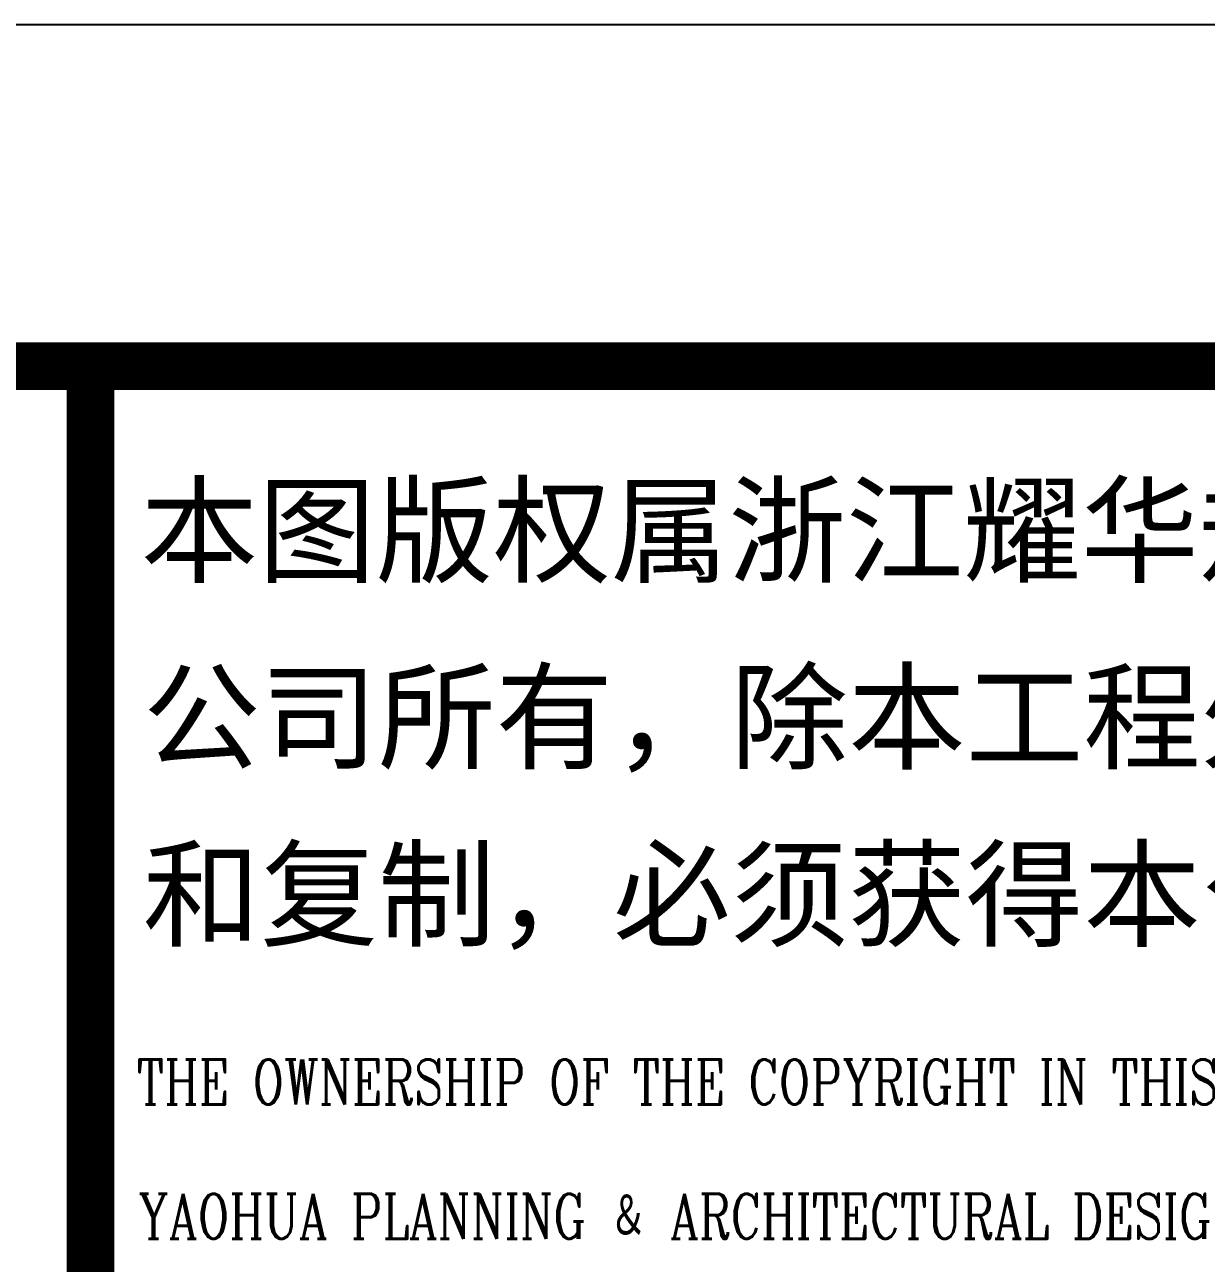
# Model space of a CAD drawing. Extents: x -138012 to 2129925, y -311560 to 0.
# Drawn here: x 15844 to 19305, y -130268 to -126639 of the extents above; entities that cross this region are included whole.
import ezdxf

# ---------------------------------------------------------------- set-up
doc = ezdxf.new("R2010")
doc.units = 0
doc.header["$LTSCALE"] = 1000
doc.header["$MEASUREMENT"] = 0
doc.layers.get('0').update_dxf_attribs({"linetype": 'CONTINUOUS'})
for name, color, linetype in [('3', 3, 'CONTINUOUS'), ('TEXT', 7, 'CONTINUOUS'), ('图框', 4, 'CONTINUOUS')]:
    doc.layers.add(name, color=color, linetype=linetype)
doc.styles.add('iIcon2', font='')
doc.styles.add('MIMI-TKWZ', font='romanc.shx', dxfattribs={"width": 0.75, "oblique": 15, "bigfont": 'bigfont.shx'})
doc.styles.get('iIcon2').set_extended_font_data('SimSun')

# ---------------------------------------------------------------- blocks, each defined once
blk = doc.blocks.new('564563')
at = {"layer": '图框', "const_width": 140}
blk.add_lwpolyline([(196066.7836258814, -136041.4486648225), (189566.7836258814, -136041.4486648225), (189566.7836258813, -193441.4486648225), (196066.7836258813, -193441.4486648225)], close=True, dxfattribs=at)
at = {"layer": '图框', "style": 'iIcon2'}
for s, p in [('本图版权属浙江耀华规划建筑设计有限', (189713.7332789481, -136649.0696435258)), ('公司所有，除本工程外的任何其它用途', (189720.3041548539, -137195.6456012767)), ('和复制，必须获得本公司的书面许可。', (189720.3041548539, -137715.1147748995))]:
    blk.add_text(s, height=252.5, dxfattribs=at).set_placement(p)
at = {"layer": '图框', "style": 'MIMI-TKWZ', "width": 0.75}
for s, p in [('THE OWNERSHIP OF THE COPYRIGHT IN THIS DRAWING IS RETAINED BY ZHEJIANG ', (189702.2272250378, -138204.2265137959)), ('YAOHUA PLANNING \\M+18195 ARCHITECTURAL DESIGN CO. ,LTD, WRITTEN CONSENT MUST', (189707.0233400912, -138597.6888727842))]:
    blk.add_text(s, height=131.7918195, dxfattribs=at).set_placement(p)

msp = doc.modelspace()

# ---------------------------------------------------------------- linework, layer by layer
msp.add_lwpolyline([(-60563.78060058397, -186039.452863026), (23536.21939942817, -186039.4528630199), (23536.21939943655, -126639.4528630162), (-60563.7806005551, -126639.4528630344)], close=True)
at = {"const_width": 80.00000000206452}
msp.add_lwpolyline([(-58063.78060053923, -185039.4528630246), (22536.21939945704, -185039.4528629892), (22536.21939944773, -127639.4528630111), (-58063.78060056904, -127639.4528630358)], close=True, dxfattribs=at)
at = {"layer": '3', "const_width": 100}
msp.add_lwpolyline([(-58063.77936171897, -127639.4525732108), (16036.22063828103, -127639.4525732108), (16036.22063828091, -185039.4525732107), (-58063.77936171909, -185039.4525732107)], close=True, dxfattribs=at)
at = {"layer": '图框'}
msp.add_lwpolyline([(-60563.77936171909, -186039.4525732107), (23536.22063828091, -186039.4525732107), (23536.22063828103, -126639.4525732108), (-60563.77936171897, -126639.4525732108)], close=True, dxfattribs=at)
at = {"layer": '图框', "const_width": 140}
msp.add_lwpolyline([(-58063.77936171897, -127639.4525732108), (22536.22063828103, -127639.4525732108), (22536.22063828091, -185039.4525732107), (-58063.77936171909, -185039.4525732107)], close=True, dxfattribs=at)

# ---------------------------------------------------------------- block references
at = {"layer": 'TEXT'}
msp.add_blockref('564563', (-173530.5642264244, 8401.995801833342), dxfattribs=at)

doc.saveas('drawing.dxf')
